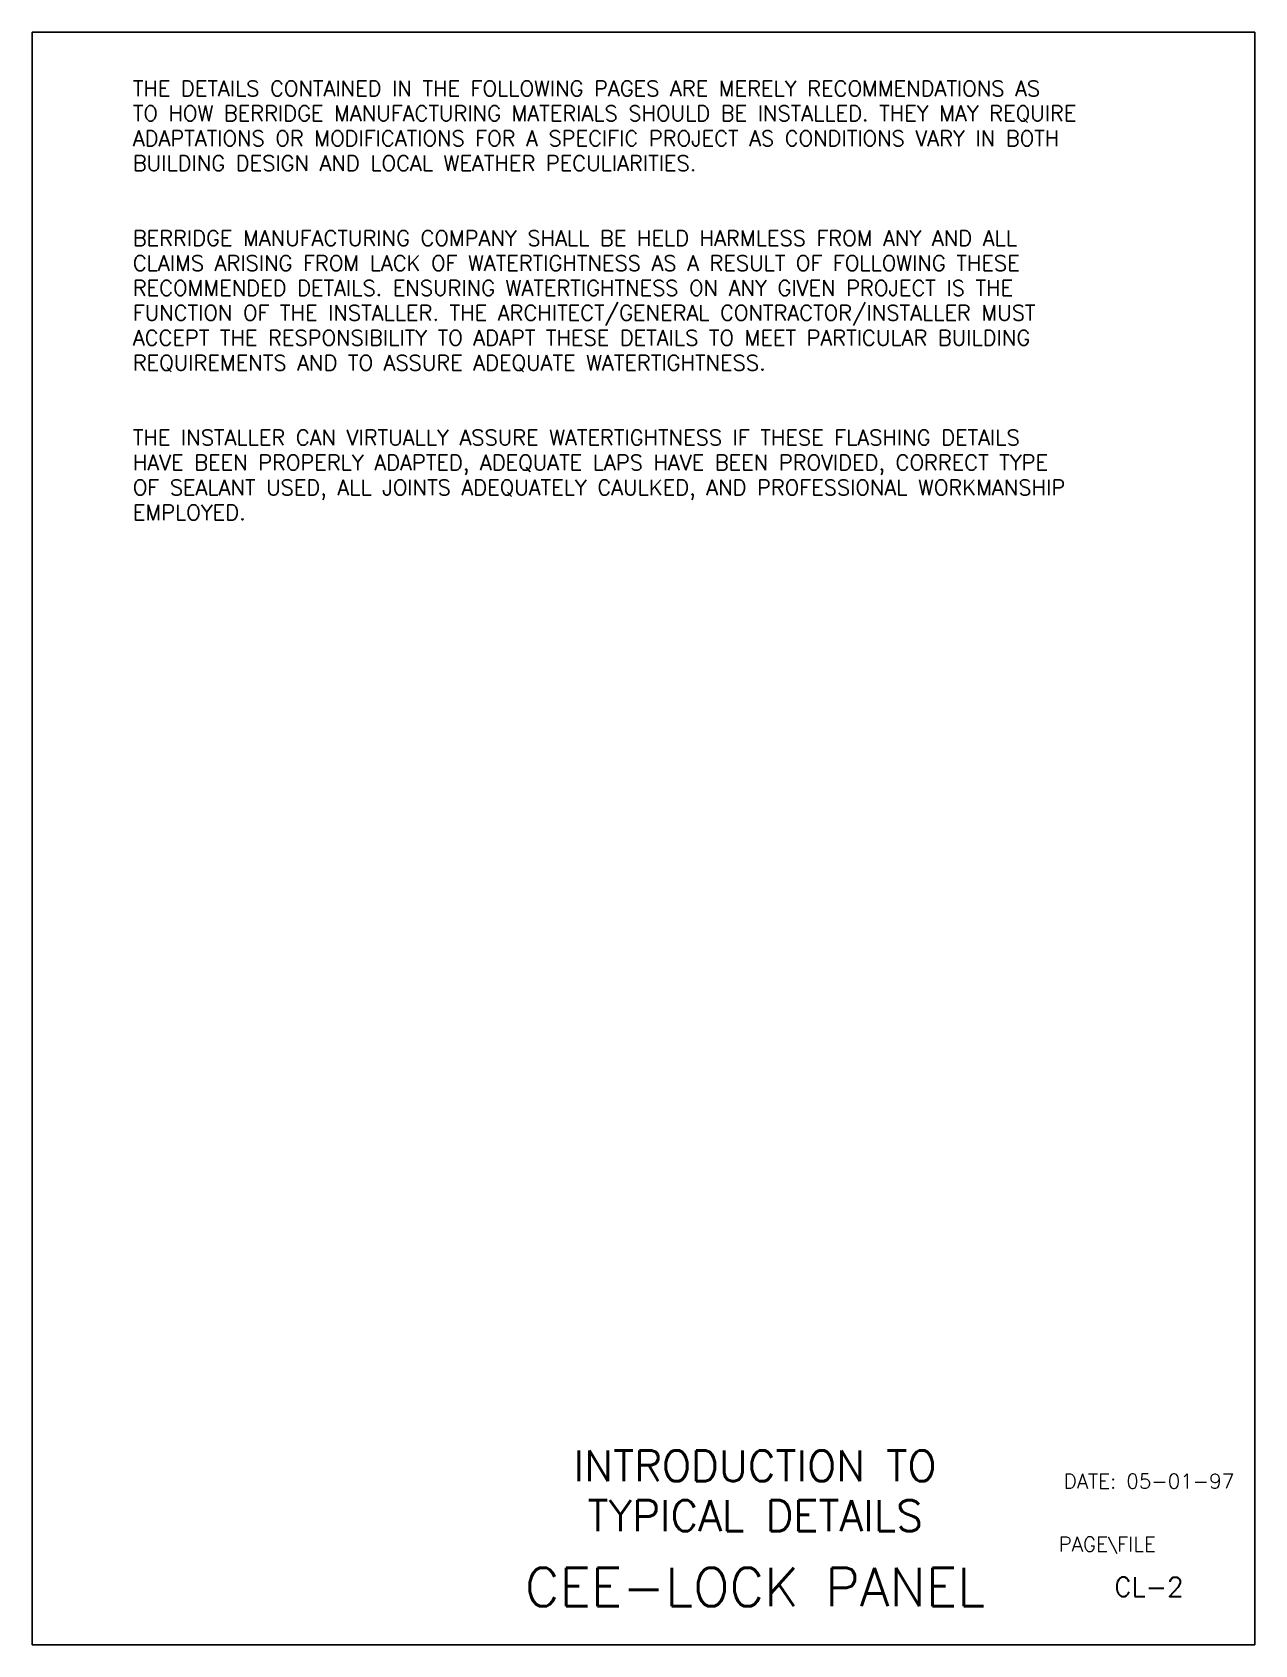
# Model space of a CAD drawing. Extents: x 3.5 to 11.4, y 0.9 to 11.4.
import ezdxf
from ezdxf.enums import TextEntityAlignment as Align

# ---------------------------------------------------------------- set-up
doc = ezdxf.new("R2010")
doc.units = 0
doc.header["$MEASUREMENT"] = 0
doc.layers.get('0').update_dxf_attribs({"linetype": 'CONTINUOUS'})
doc.layers.add('BORDER', color=7, linetype='CONTINUOUS')
doc.layers.add('DIM-TXT', color=7, linetype='CONTINUOUS')
doc.styles.add('ROMANS', font='romans', dxfattribs={"height": 0.1})

msp = doc.modelspace()

# ---------------------------------------------------------------- linework, layer by layer
at = {"color": 5, "linetype": 'CONTINUOUS'}
for p, q in [((3.478, 11.412), (11.418, 11.412)), ((3.478, 0.942), (3.478, 11.412)), ((11.418, 11.412), (11.418, 0.942)), ((11.418, 0.942), (3.478, 0.942))]:
    msp.add_line(p, q, dxfattribs=at)
at = {"layer": 'BORDER', "color": 5, "linetype": 'CONTINUOUS'}
msp.add_line((11.418, 11.287), (11.418, 1.067), dxfattribs=at)

# ---------------------------------------------------------------- texts
at = {"layer": 'BORDER', "color": 3, "linetype": 'CONTINUOUS', "style": 'ROMANS'}
for s, p in [('INTRODUCTION TO', (8.172, 2.004)), ('TYPICAL DETAILS', (8.172, 1.68))]:
    msp.add_text(s, height=0.2, dxfattribs=at).set_placement(p, align=Align.CENTER)
msp.add_text('DATE: 05-01-97', height=0.0951, dxfattribs=at).set_placement((10.73, 2.004), align=Align.MIDDLE)
msp.add_text('PAGE\\FILE', height=0.0951, dxfattribs=at).set_placement((10.143, 1.547))
at = {"layer": 'BORDER', "color": 5, "style": 'ROMANS'}
msp.add_text('CEE-LOCK PANEL', height=0.25, dxfattribs=at).set_placement((8.172, 1.317), align=Align.MIDDLE)
at = {"layer": 'BORDER', "color": 2, "linetype": 'CONTINUOUS', "style": 'ROMANS'}
msp.add_text('CL-2', height=0.125, dxfattribs=at).set_placement((10.73, 1.317), align=Align.MIDDLE)
at = {"layer": 'DIM-TXT', "color": 3, "linetype": 'CONTINUOUS', "style": 'ROMANS'}
for s, p in [('THE DETAILS CONTAINED IN THE FOLLOWING PAGES ARE MERELY RECOMMENDATIONS AS', (4.131, 10.997)), ('TO HOW BERRIDGE MANUFACTURING MATERIALS SHOULD BE INSTALLED. THEY MAY REQUIRE', (4.131, 10.835)), ('ADAPTATIONS OR MODIFICATIONS FOR A SPECIFIC PROJECT AS CONDITIONS VARY IN BOTH', (4.131, 10.673)), ('BUILDING DESIGN AND LOCAL WEATHER PECULIARITIES.', (4.131, 10.511)), ('BERRIDGE MANUFACTURING COMPANY SHALL BE HELD HARMLESS FROM ANY AND ALL', (4.131, 10.025)), ('CLAIMS ARISING FROM LACK OF WATERTIGHTNESS AS A RESULT OF FOLLOWING THESE', (4.131, 9.863)), ('RECOMMENDED DETAILS. ENSURING WATERTIGHTNESS ON ANY GIVEN PROJECT IS THE', (4.131, 9.701)), ('FUNCTION OF THE INSTALLER. THE ARCHITECT/GENERAL CONTRACTOR/INSTALLER MUST', (4.131, 9.54)), ('ACCEPT THE RESPONSIBILITY TO ADAPT THESE DETAILS TO MEET PARTICULAR BUILDING', (4.131, 9.378)), ('REQUIREMENTS AND TO ASSURE ADEQUATE WATERTIGHTNESS.', (4.131, 9.216)), ('THE INSTALLER CAN VIRTUALLY ASSURE WATERTIGHTNESS IF THESE FLASHING DETAILS', (4.131, 8.73)), ('HAVE BEEN PROPERLY ADAPTED, ADEQUATE LAPS HAVE BEEN PROVIDED, CORRECT TYPE', (4.131, 8.568)), ('OF SEALANT USED, ALL JOINTS ADEQUATELY CAULKED, AND PROFESSIONAL WORKMANSHIP', (4.131, 8.406)), ('EMPLOYED.', (4.131, 8.244))]:
    msp.add_text(s, height=0.1, dxfattribs=at).set_placement(p)

doc.saveas('drawing.dxf')
